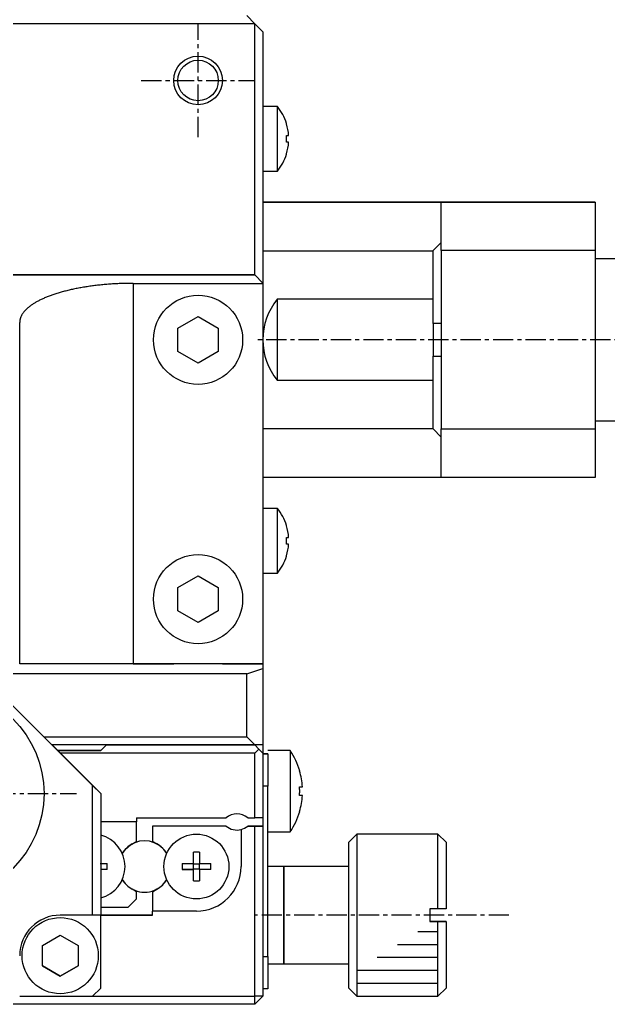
# Model space of a CAD drawing. Extents: x 32 to 301, y 48 to 360.
# Drawn here: x 90.8 to 127.1, y 237.4 to 298.1 of the extents above; entities that cross this region are included whole.
import ezdxf

# ---------------------------------------------------------------- set-up
doc = ezdxf.new("R2010")
doc.units = 0
doc.linetypes.add('CENTER', pattern=[2, 1.25, -0.25, 0.25, -0.25])
doc.layers.get('0').update_dxf_attribs({"linetype": 'CONTINUOUS'})

msp = doc.modelspace()

# ---------------------------------------------------------------- linework, layer by layer
at = {"color": 7, "linetype": 'CONTINUOUS'}
for p, q in [((105.289, 297.882), (104.789, 298.382)), ((105.289, 297.882), (66.289, 297.883)), ((105.289, 282.382), (105.289, 297.882)), ((105.789, 297.382), (105.289, 297.882)), ((105.789, 297.382), (105.789, 281.882)), ((106.686, 292.782), (105.789, 292.782)), ((106.686, 288.782), (106.686, 292.782)), ((107.244, 291.711), (107.244, 291.732)), ((107.244, 290.582), (107.244, 290.982)), ((107.244, 290.982), (107.376, 290.982)), ((107.376, 290.582), (107.244, 290.582)), ((107.244, 289.832), (107.244, 289.854)), ((105.789, 288.782), (106.686, 288.782)), ((116.789, 286.882), (105.789, 286.882)), ((105.789, 286.882), (116.789, 286.882)), ((121.789, 286.882), (116.789, 286.882)), ((116.789, 286.882), (126.289, 286.882)), ((116.789, 283.882), (116.789, 286.882)), ((126.289, 286.882), (121.789, 286.882)), ((126.289, 286.882), (126.289, 283.882)), ((116.789, 284.382), (116.289, 283.882)), ((116.289, 283.859), (105.789, 283.86)), ((116.289, 279.382), (116.289, 283.882)), ((116.289, 283.132), (116.289, 283.882)), ((116.789, 283.882), (116.788, 272.882)), ((126.289, 283.882), (116.789, 283.882)), ((126.289, 283.882), (126.288, 272.882)), ((134.539, 283.382), (126.289, 283.382)), ((105.289, 282.382), (66.289, 282.383)), ((66.289, 282.383), (105.289, 282.382)), ((105.289, 282.382), (105.789, 281.882)), ((105.789, 281.882), (105.289, 282.382)), ((105.789, 281.882), (105.789, 281.866)), ((97.789, 281.866), (105.789, 281.866)), ((105.789, 281.866), (105.789, 279.882)), ((116.289, 280.882), (106.666, 280.882)), ((106.666, 280.882), (106.666, 275.882)), ((90.788, 258.383), (90.789, 279.456)), ((100.539, 279.105), (101.789, 279.826)), ((101.789, 279.826), (103.039, 279.105)), ((105.789, 279.882), (105.789, 279.682)), ((105.789, 279.682), (105.789, 277.082)), ((100.539, 277.661), (100.539, 279.105)), ((103.039, 279.105), (103.039, 277.661)), ((116.289, 279.382), (116.289, 278.339)), ((116.789, 279.382), (116.289, 279.382)), ((116.289, 278.339), (116.289, 277.382)), ((101.789, 276.94), (100.539, 277.661)), ((103.039, 277.661), (101.789, 276.94)), ((105.789, 277.082), (105.789, 276.882)), ((116.288, 272.882), (116.289, 277.382)), ((116.289, 277.382), (116.789, 277.382)), ((105.789, 276.882), (105.788, 273.982)), ((106.666, 275.882), (116.289, 275.882)), ((105.788, 273.982), (105.788, 271.382)), ((116.288, 272.882), (116.288, 273.632)), ((126.288, 273.382), (134.538, 273.382)), ((105.788, 272.905), (116.288, 272.905)), ((116.288, 272.882), (116.788, 272.382)), ((116.788, 272.882), (126.288, 272.882)), ((116.788, 269.882), (116.788, 272.882)), ((126.288, 272.882), (126.288, 269.882)), ((105.788, 271.382), (105.788, 258.382)), ((116.788, 269.882), (105.788, 269.882)), ((126.288, 269.882), (116.788, 269.882)), ((106.686, 267.982), (105.788, 267.982)), ((106.686, 263.982), (106.686, 267.982)), ((107.244, 266.911), (107.244, 266.932)), ((107.244, 265.782), (107.244, 266.182)), ((107.244, 266.182), (107.376, 266.182)), ((107.376, 265.782), (107.244, 265.782)), ((107.244, 265.032), (107.244, 265.054)), ((100.539, 263.105), (101.789, 263.826)), ((101.789, 263.826), (103.039, 263.105)), ((105.788, 263.982), (106.686, 263.982)), ((100.539, 261.661), (100.539, 263.105)), ((103.039, 263.105), (103.039, 261.661)), ((101.789, 260.94), (100.539, 261.661)), ((103.039, 261.661), (101.789, 260.94)), ((105.788, 258.382), (90.788, 258.383)), ((97.788, 258.382), (90.788, 258.383)), ((97.788, 258.382), (100.288, 258.382)), ((100.288, 258.382), (100.038, 258.382)), ((100.288, 258.382), (100.038, 258.382)), ((103.538, 258.382), (103.288, 258.382)), ((103.538, 258.382), (103.288, 258.382)), ((103.288, 258.382), (105.788, 258.382)), ((105.788, 258.382), (105.788, 258.107)), ((104.788, 257.763), (66.788, 257.764)), ((104.788, 257.763), (105.788, 258.107)), ((104.788, 253.882), (104.788, 257.763)), ((105.788, 258.107), (105.788, 253.382)), ((89.788, 256.383), (95.788, 250.382)), ((95.288, 250.882), (89.788, 256.383)), ((92.288, 253.883), (104.788, 253.882)), ((96.138, 253.382), (92.788, 253.383)), ((95.788, 253.032), (96.138, 253.382)), ((96.138, 253.382), (95.788, 253.032)), ((105.288, 253.382), (96.138, 253.382)), ((96.138, 253.382), (105.288, 253.382)), ((104.788, 253.882), (105.288, 253.382)), ((105.788, 253.382), (105.288, 253.382)), ((105.538, 253.132), (105.288, 253.382)), ((105.538, 253.132), (105.288, 253.382)), ((105.788, 253.382), (105.788, 252.882)), ((95.788, 253.032), (93.138, 253.033)), ((93.138, 253.033), (95.788, 253.032)), ((105.288, 252.882), (93.288, 252.883)), ((105.288, 252.882), (105.538, 253.132)), ((105.288, 248.882), (105.288, 252.882)), ((105.788, 252.882), (105.538, 253.132)), ((105.538, 253.132), (105.788, 252.882)), ((105.788, 252.882), (105.788, 248.882)), ((106.088, 252.832), (105.788, 252.832)), ((105.788, 252.832), (106.088, 252.832)), ((107.48, 253.032), (106.088, 253.032)), ((106.088, 252.832), (106.088, 250.832)), ((107.48, 253.032), (107.48, 248.032)), ((108.051, 251.791), (108.057, 251.794)), ((95.288, 242.882), (95.288, 250.882)), ((95.288, 250.882), (95.788, 250.382)), ((95.788, 250.382), (95.788, 242.882)), ((106.088, 240.332), (106.088, 250.832)), ((108.051, 250.792), (108.223, 250.792)), ((108.223, 250.272), (108.051, 250.272)), ((108.223, 250.272), (108.051, 250.272)), ((108.057, 249.27), (108.051, 249.274)), ((108.057, 249.27), (108.051, 249.274)), ((97.988, 248.632), (95.788, 248.632)), ((97.988, 248.882), (103.527, 248.882)), ((97.988, 248.882), (97.988, 248.632)), ((97.988, 247.433), (97.988, 248.632)), ((104.849, 248.882), (105.288, 248.882)), ((105.788, 248.882), (105.288, 248.882)), ((105.788, 248.882), (105.788, 248.382)), ((103.527, 248.382), (98.988, 248.382)), ((103.527, 248.382), (98.988, 248.382)), ((98.988, 248.382), (98.988, 247.433)), ((104.438, 248.164), (104.438, 245.882)), ((104.849, 248.382), (105.288, 248.382)), ((105.288, 248.382), (104.849, 248.382)), ((105.288, 237.882), (105.288, 248.382)), ((105.788, 248.382), (105.288, 248.382)), ((105.288, 248.382), (105.788, 248.382)), ((105.788, 248.382), (105.788, 237.882)), ((106.088, 248.032), (107.48, 248.032)), ((111.588, 247.882), (111.088, 247.382)), ((111.588, 247.882), (111.588, 242.882)), ((116.588, 247.882), (111.588, 247.882)), ((116.588, 243.282), (116.588, 247.882)), ((117.088, 247.382), (116.588, 247.882)), ((97.728, 247.283), (97.988, 247.433)), ((99.248, 247.283), (98.988, 247.433)), ((111.088, 242.882), (111.088, 247.382)), ((117.088, 247.382), (117.088, 243.282)), ((101.508, 246.062), (101.508, 246.769)), ((101.868, 246.769), (101.868, 246.062)), ((95.754, 246.062), (96.174, 246.062)), ((100.802, 246.062), (101.508, 246.062)), ((101.518, 246.052), (101.508, 246.062)), ((101.518, 245.713), (101.518, 246.052)), ((101.518, 246.052), (101.858, 246.052)), ((101.858, 246.052), (101.868, 246.062)), ((101.858, 246.052), (101.858, 245.713)), ((101.868, 246.062), (102.574, 246.062)), ((96.174, 245.702), (95.788, 245.702)), ((96.174, 245.702), (95.788, 245.702)), ((100.802, 245.702), (101.508, 245.702)), ((101.508, 245.702), (100.802, 245.702)), ((101.518, 245.713), (101.508, 245.702)), ((101.508, 244.996), (101.508, 245.702)), ((101.858, 245.713), (101.518, 245.713)), ((101.858, 245.713), (101.868, 245.702)), ((102.574, 245.702), (101.868, 245.702)), ((102.574, 245.702), (101.868, 245.702)), ((101.868, 245.702), (101.868, 244.996)), ((107.088, 245.882), (106.088, 245.882)), ((107.088, 239.882), (107.088, 245.882)), ((107.088, 245.882), (107.088, 242.882)), ((111.088, 245.882), (107.088, 245.882)), ((97.988, 244.332), (97.728, 244.482)), ((97.988, 244.332), (97.728, 244.482)), ((97.988, 243.882), (97.988, 244.332)), ((99.248, 244.482), (98.988, 244.332)), ((98.988, 244.332), (99.248, 244.482)), ((98.988, 244.332), (98.988, 243.132)), ((97.488, 243.382), (97.988, 243.882)), ((95.788, 243.382), (97.488, 243.382)), ((101.688, 243.132), (98.988, 243.132)), ((101.688, 243.132), (98.988, 243.132)), ((98.988, 242.882), (98.988, 243.132)), ((116.588, 243.282), (116.088, 243.282)), ((116.088, 243.282), (116.088, 242.482)), ((117.088, 243.282), (116.588, 243.282)), ((95.288, 242.882), (93.288, 242.883)), ((95.788, 242.882), (95.288, 242.882)), ((95.788, 242.882), (98.988, 242.882)), ((98.988, 242.882), (95.788, 242.882)), ((95.788, 238.382), (95.788, 242.882)), ((107.088, 242.882), (107.088, 239.882)), ((111.088, 238.382), (111.088, 242.882)), ((111.588, 242.882), (111.588, 237.882)), ((116.588, 242.482), (116.088, 242.482)), ((116.088, 242.482), (116.588, 242.482)), ((116.588, 242.482), (117.088, 242.482)), ((117.088, 242.482), (116.588, 242.482)), ((116.588, 237.882), (116.588, 242.482)), ((117.088, 242.482), (117.088, 238.382)), ((92.188, 241.018), (93.288, 241.653)), ((93.288, 241.653), (94.388, 241.018)), ((92.188, 239.747), (92.188, 241.018)), ((94.388, 241.018), (94.388, 239.747)), ((106.088, 240.332), (106.088, 238.332)), ((92.188, 239.747), (93.288, 239.112)), ((93.288, 239.112), (92.188, 239.747)), ((93.288, 239.112), (94.388, 239.747)), ((94.388, 239.747), (93.288, 239.112)), ((106.088, 239.882), (107.088, 239.882)), ((107.088, 239.882), (111.088, 239.882)), ((95.288, 237.882), (95.788, 238.382)), ((106.088, 238.332), (105.788, 238.332)), ((111.088, 238.382), (111.588, 237.882)), ((116.588, 237.882), (117.088, 238.382)), ((90.788, 237.883), (95.288, 237.882)), ((95.288, 237.882), (105.288, 237.882)), ((105.288, 237.382), (105.788, 237.882)), ((105.288, 237.382), (105.288, 237.882)), ((105.788, 237.882), (105.288, 237.882)), ((111.588, 237.882), (116.588, 237.882)), ((105.288, 237.382), (66.288, 237.383))]:
    msp.add_line(p, q, dxfattribs=at)
at = {"color": 1, "linetype": 'CENTER'}
for p, q in [((101.789, 290.882), (101.789, 297.882)), ((98.289, 294.382), (105.289, 294.382)), ((167.234, 278.381), (105.289, 278.382)), ((77.288, 250.383), (94.288, 250.383)), ((120.964, 242.882), (105.288, 242.882))]:
    msp.add_line(p, q, dxfattribs=at)
at = {"color": 3, "linetype": 'CONTINUOUS'}
for p, q in [((97.789, 281.866), (97.788, 258.382)), ((106.088, 250.832), (105.788, 250.832)), ((115.338, 241.882), (116.588, 241.882)), ((114.088, 241.082), (116.588, 241.082)), ((105.788, 240.332), (106.088, 240.332)), ((112.838, 240.282), (116.588, 240.282)), ((111.588, 239.482), (116.588, 239.482)), ((111.588, 238.682), (116.588, 238.682))]:
    msp.add_line(p, q, dxfattribs=at)
at = {"color": 7, "linetype": 'CONTINUOUS'}
for points in [[(97.789, 281.866, 0), (97.703, 281.866, 0), (97.617, 281.865, 0), (97.531, 281.864, 0), (97.445, 281.863, 0), (97.359, 281.861, 0), (97.274, 281.859, 0), (97.188, 281.857, 0), (97.103, 281.854, 0), (97.017, 281.851, 0), (96.932, 281.848, 0), (96.847, 281.844, 0), (96.761, 281.84, 0), (96.677, 281.835, 0), (96.592, 281.83, 0), (96.507, 281.825, 0), (96.423, 281.82, 0), (96.339, 281.814, 0), (96.255, 281.807, 0), (96.171, 281.801, 0), (96.088, 281.794, 0), (96.005, 281.786, 0), (95.922, 281.779, 0), (95.839, 281.771, 0), (95.757, 281.762, 0), (95.675, 281.753, 0), (95.593, 281.744, 0), (95.511, 281.735, 0), (95.43, 281.725, 0), (95.35, 281.715, 0), (95.269, 281.704, 0), (95.189, 281.694, 0), (95.11, 281.683, 0), (95.031, 281.671, 0), (94.952, 281.659, 0), (94.874, 281.647, 0), (94.796, 281.635, 0), (94.718, 281.622, 0), (94.641, 281.609, 0), (94.565, 281.595, 0), (94.489, 281.581, 0), (94.413, 281.567, 0), (94.338, 281.553, 0), (94.264, 281.538, 0), (94.19, 281.523, 0), (94.116, 281.508, 0), (94.044, 281.492, 0), (93.971, 281.476, 0), (93.9, 281.46, 0), (93.829, 281.443, 0), (93.758, 281.426, 0), (93.688, 281.409, 0), (93.619, 281.392, 0), (93.55, 281.374, 0), (93.482, 281.356, 0), (93.415, 281.338, 0), (93.348, 281.319, 0), (93.282, 281.3, 0), (93.216, 281.281, 0), (93.152, 281.261, 0), (93.088, 281.242, 0), (93.024, 281.222, 0), (92.962, 281.201, 0), (92.9, 281.181, 0), (92.839, 281.16, 0), (92.778, 281.139, 0), (92.719, 281.118, 0), (92.66, 281.096, 0), (92.602, 281.074, 0), (92.545, 281.052, 0), (92.488, 281.03, 0), (92.432, 281.008, 0), (92.377, 280.985, 0), (92.323, 280.962, 0), (92.27, 280.939, 0), (92.218, 280.915, 0), (92.166, 280.892, 0), (92.115, 280.868, 0), (92.066, 280.844, 0), (92.016, 280.819, 0), (91.968, 280.795, 0), (91.921, 280.77, 0), (91.875, 280.745, 0), (91.829, 280.72, 0), (91.784, 280.695, 0), (91.741, 280.669, 0), (91.698, 280.644, 0), (91.656, 280.618, 0), (91.615, 280.592, 0), (91.575, 280.566, 0), (91.536, 280.539, 0), (91.498, 280.513, 0), (91.461, 280.486, 0), (91.424, 280.459, 0), (91.389, 280.433, 0), (91.355, 280.405, 0), (91.321, 280.378, 0), (91.289, 280.351, 0), (91.258, 280.323, 0), (91.227, 280.296, 0), (91.198, 280.268, 0), (91.169, 280.24, 0), (91.142, 280.212, 0), (91.115, 280.184, 0), (91.09, 280.155, 0), (91.066, 280.127, 0), (91.042, 280.099, 0), (91.02, 280.07, 0), (90.998, 280.041, 0), (90.978, 280.013, 0), (90.959, 279.984, 0), (90.94, 279.955, 0), (90.923, 279.926, 0), (90.907, 279.897, 0), (90.892, 279.868, 0), (90.877, 279.839, 0), (90.864, 279.809, 0), (90.852, 279.78, 0), (90.841, 279.751, 0), (90.831, 279.721, 0), (90.822, 279.692, 0), (90.814, 279.663, 0), (90.808, 279.633, 0), (90.802, 279.604, 0), (90.797, 279.574, 0), (90.793, 279.544, 0), (90.791, 279.515, 0), (90.789, 279.485, 0), (90.789, 279.456, 0)], [(108.051, 250.272, 0), (108.051, 250.276, 0), (108.051, 250.28, 0), (108.051, 250.284, 0), (108.051, 250.288, 0), (108.052, 250.293, 0), (108.052, 250.297, 0), (108.052, 250.301, 0), (108.052, 250.305, 0), (108.052, 250.309, 0), (108.053, 250.313, 0), (108.053, 250.317, 0), (108.053, 250.321, 0), (108.053, 250.325, 0), (108.053, 250.329, 0), (108.053, 250.333, 0), (108.054, 250.337, 0), (108.054, 250.341, 0), (108.054, 250.345, 0), (108.054, 250.349, 0), (108.054, 250.353, 0), (108.054, 250.357, 0), (108.054, 250.362, 0), (108.055, 250.366, 0), (108.055, 250.37, 0), (108.055, 250.374, 0), (108.055, 250.378, 0), (108.055, 250.382, 0), (108.055, 250.386, 0), (108.055, 250.39, 0), (108.056, 250.394, 0), (108.056, 250.398, 0), (108.056, 250.402, 0), (108.056, 250.406, 0), (108.056, 250.41, 0), (108.056, 250.414, 0), (108.056, 250.418, 0), (108.056, 250.422, 0), (108.056, 250.427, 0), (108.056, 250.431, 0), (108.056, 250.435, 0), (108.057, 250.439, 0), (108.057, 250.443, 0), (108.057, 250.447, 0), (108.057, 250.451, 0), (108.057, 250.455, 0), (108.057, 250.459, 0), (108.057, 250.463, 0), (108.057, 250.467, 0), (108.057, 250.471, 0), (108.057, 250.475, 0), (108.057, 250.479, 0), (108.057, 250.483, 0), (108.057, 250.488, 0), (108.057, 250.492, 0), (108.057, 250.496, 0), (108.057, 250.5, 0), (108.057, 250.504, 0), (108.057, 250.508, 0), (108.057, 250.512, 0), (108.057, 250.516, 0), (108.057, 250.52, 0), (108.057, 250.524, 0), (108.057, 250.528, 0), (108.057, 250.532, 0), (108.057, 250.536, 0), (108.057, 250.54, 0), (108.057, 250.544, 0), (108.057, 250.548, 0), (108.057, 250.553, 0), (108.057, 250.557, 0), (108.057, 250.561, 0), (108.057, 250.565, 0), (108.057, 250.569, 0), (108.057, 250.573, 0), (108.057, 250.577, 0), (108.057, 250.581, 0), (108.057, 250.585, 0), (108.057, 250.589, 0), (108.057, 250.593, 0), (108.057, 250.597, 0), (108.057, 250.601, 0), (108.057, 250.605, 0), (108.057, 250.609, 0), (108.057, 250.614, 0), (108.057, 250.618, 0), (108.057, 250.622, 0), (108.057, 250.626, 0), (108.056, 250.63, 0), (108.056, 250.634, 0), (108.056, 250.638, 0), (108.056, 250.642, 0), (108.056, 250.646, 0), (108.056, 250.65, 0), (108.056, 250.654, 0), (108.056, 250.658, 0), (108.056, 250.662, 0), (108.056, 250.666, 0), (108.056, 250.67, 0), (108.055, 250.674, 0), (108.055, 250.679, 0), (108.055, 250.683, 0), (108.055, 250.687, 0), (108.055, 250.691, 0), (108.055, 250.695, 0), (108.055, 250.699, 0), (108.055, 250.703, 0), (108.054, 250.707, 0), (108.054, 250.711, 0), (108.054, 250.715, 0), (108.054, 250.719, 0), (108.054, 250.723, 0), (108.054, 250.727, 0), (108.053, 250.731, 0), (108.053, 250.735, 0), (108.053, 250.739, 0), (108.053, 250.744, 0), (108.053, 250.748, 0), (108.053, 250.752, 0), (108.052, 250.756, 0), (108.052, 250.76, 0), (108.052, 250.764, 0), (108.052, 250.768, 0), (108.052, 250.772, 0), (108.051, 250.776, 0), (108.051, 250.78, 0), (108.051, 250.784, 0), (108.051, 250.788, 0), (108.051, 250.792, 0)], [(101.868, 246.769, 0), (101.865, 246.769, 0), (101.862, 246.769, 0), (101.86, 246.769, 0), (101.857, 246.769, 0), (101.854, 246.769, 0), (101.851, 246.769, 0), (101.848, 246.769, 0), (101.845, 246.769, 0), (101.843, 246.769, 0), (101.84, 246.769, 0), (101.837, 246.769, 0), (101.834, 246.769, 0), (101.831, 246.77, 0), (101.829, 246.77, 0), (101.826, 246.77, 0), (101.823, 246.77, 0), (101.82, 246.77, 0), (101.817, 246.77, 0), (101.815, 246.77, 0), (101.812, 246.77, 0), (101.809, 246.77, 0), (101.806, 246.77, 0), (101.803, 246.77, 0), (101.8, 246.77, 0), (101.798, 246.77, 0), (101.795, 246.77, 0), (101.792, 246.77, 0), (101.789, 246.77, 0), (101.786, 246.77, 0), (101.784, 246.77, 0), (101.781, 246.77, 0), (101.778, 246.77, 0), (101.775, 246.77, 0), (101.772, 246.77, 0), (101.77, 246.771, 0), (101.767, 246.771, 0), (101.764, 246.771, 0), (101.761, 246.771, 0), (101.758, 246.771, 0), (101.755, 246.771, 0), (101.753, 246.771, 0), (101.75, 246.771, 0), (101.747, 246.771, 0), (101.744, 246.771, 0), (101.741, 246.771, 0), (101.739, 246.771, 0), (101.736, 246.771, 0), (101.733, 246.771, 0), (101.73, 246.771, 0), (101.727, 246.771, 0), (101.725, 246.771, 0), (101.722, 246.771, 0), (101.719, 246.771, 0), (101.716, 246.771, 0), (101.713, 246.771, 0), (101.71, 246.771, 0), (101.708, 246.771, 0), (101.705, 246.771, 0), (101.702, 246.771, 0), (101.699, 246.771, 0), (101.696, 246.771, 0), (101.694, 246.771, 0), (101.691, 246.771, 0), (101.688, 246.771, 0), (101.685, 246.771, 0), (101.682, 246.771, 0), (101.68, 246.771, 0), (101.677, 246.771, 0), (101.674, 246.771, 0), (101.671, 246.771, 0), (101.668, 246.771, 0), (101.665, 246.771, 0), (101.663, 246.771, 0), (101.66, 246.771, 0), (101.657, 246.771, 0), (101.654, 246.771, 0), (101.651, 246.771, 0), (101.649, 246.771, 0), (101.646, 246.771, 0), (101.643, 246.771, 0), (101.64, 246.771, 0), (101.637, 246.771, 0), (101.634, 246.771, 0), (101.632, 246.771, 0), (101.629, 246.771, 0), (101.626, 246.771, 0), (101.623, 246.771, 0), (101.62, 246.771, 0), (101.618, 246.771, 0), (101.615, 246.771, 0), (101.612, 246.771, 0), (101.609, 246.771, 0), (101.606, 246.771, 0), (101.604, 246.77, 0), (101.601, 246.77, 0), (101.598, 246.77, 0), (101.595, 246.77, 0), (101.592, 246.77, 0), (101.589, 246.77, 0), (101.587, 246.77, 0), (101.584, 246.77, 0), (101.581, 246.77, 0), (101.578, 246.77, 0), (101.575, 246.77, 0), (101.573, 246.77, 0), (101.57, 246.77, 0), (101.567, 246.77, 0), (101.564, 246.77, 0), (101.561, 246.77, 0), (101.559, 246.77, 0), (101.556, 246.77, 0), (101.553, 246.77, 0), (101.55, 246.77, 0), (101.547, 246.77, 0), (101.544, 246.77, 0), (101.542, 246.769, 0), (101.539, 246.769, 0), (101.536, 246.769, 0), (101.533, 246.769, 0), (101.53, 246.769, 0), (101.528, 246.769, 0), (101.525, 246.769, 0), (101.522, 246.769, 0), (101.519, 246.769, 0), (101.516, 246.769, 0), (101.514, 246.769, 0), (101.511, 246.769, 0), (101.508, 246.769, 0)], [(96.174, 245.702, 0), (96.174, 245.705, 0), (96.174, 245.708, 0), (96.174, 245.711, 0), (96.175, 245.714, 0), (96.175, 245.717, 0), (96.175, 245.719, 0), (96.175, 245.722, 0), (96.175, 245.725, 0), (96.175, 245.728, 0), (96.175, 245.731, 0), (96.175, 245.733, 0), (96.175, 245.736, 0), (96.175, 245.739, 0), (96.175, 245.742, 0), (96.175, 245.745, 0), (96.175, 245.747, 0), (96.175, 245.75, 0), (96.175, 245.753, 0), (96.175, 245.756, 0), (96.176, 245.759, 0), (96.176, 245.761, 0), (96.176, 245.764, 0), (96.176, 245.767, 0), (96.176, 245.77, 0), (96.176, 245.773, 0), (96.176, 245.776, 0), (96.176, 245.778, 0), (96.176, 245.781, 0), (96.176, 245.784, 0), (96.176, 245.787, 0), (96.176, 245.79, 0), (96.176, 245.792, 0), (96.176, 245.795, 0), (96.176, 245.798, 0), (96.176, 245.801, 0), (96.176, 245.804, 0), (96.176, 245.806, 0), (96.176, 245.809, 0), (96.176, 245.812, 0), (96.176, 245.815, 0), (96.176, 245.818, 0), (96.176, 245.821, 0), (96.176, 245.823, 0), (96.176, 245.826, 0), (96.176, 245.829, 0), (96.176, 245.832, 0), (96.176, 245.835, 0), (96.176, 245.837, 0), (96.176, 245.84, 0), (96.176, 245.843, 0), (96.177, 245.846, 0), (96.177, 245.849, 0), (96.177, 245.852, 0), (96.177, 245.854, 0), (96.177, 245.857, 0), (96.177, 245.86, 0), (96.177, 245.863, 0), (96.177, 245.866, 0), (96.177, 245.868, 0), (96.177, 245.871, 0), (96.177, 245.874, 0), (96.177, 245.877, 0), (96.177, 245.88, 0), (96.177, 245.882, 0), (96.177, 245.885, 0), (96.177, 245.888, 0), (96.177, 245.891, 0), (96.177, 245.894, 0), (96.177, 245.897, 0), (96.177, 245.899, 0), (96.177, 245.902, 0), (96.177, 245.905, 0), (96.177, 245.908, 0), (96.177, 245.911, 0), (96.177, 245.913, 0), (96.177, 245.916, 0), (96.177, 245.919, 0), (96.176, 245.922, 0), (96.176, 245.925, 0), (96.176, 245.927, 0), (96.176, 245.93, 0), (96.176, 245.933, 0), (96.176, 245.936, 0), (96.176, 245.939, 0), (96.176, 245.942, 0), (96.176, 245.944, 0), (96.176, 245.947, 0), (96.176, 245.95, 0), (96.176, 245.953, 0), (96.176, 245.956, 0), (96.176, 245.958, 0), (96.176, 245.961, 0), (96.176, 245.964, 0), (96.176, 245.967, 0), (96.176, 245.97, 0), (96.176, 245.972, 0), (96.176, 245.975, 0), (96.176, 245.978, 0), (96.176, 245.981, 0), (96.176, 245.984, 0), (96.176, 245.987, 0), (96.176, 245.989, 0), (96.176, 245.992, 0), (96.176, 245.995, 0), (96.176, 245.998, 0), (96.176, 246.001, 0), (96.176, 246.003, 0), (96.176, 246.006, 0), (96.175, 246.009, 0), (96.175, 246.012, 0), (96.175, 246.015, 0), (96.175, 246.017, 0), (96.175, 246.02, 0), (96.175, 246.023, 0), (96.175, 246.026, 0), (96.175, 246.029, 0), (96.175, 246.032, 0), (96.175, 246.034, 0), (96.175, 246.037, 0), (96.175, 246.04, 0), (96.175, 246.043, 0), (96.175, 246.046, 0), (96.175, 246.048, 0), (96.175, 246.051, 0), (96.174, 246.054, 0), (96.174, 246.057, 0), (96.174, 246.06, 0), (96.174, 246.062, 0)], [(100.802, 246.062, 0), (100.802, 246.06, 0), (100.801, 246.057, 0), (100.801, 246.054, 0), (100.801, 246.051, 0), (100.801, 246.048, 0), (100.801, 246.046, 0), (100.801, 246.043, 0), (100.801, 246.04, 0), (100.801, 246.037, 0), (100.801, 246.034, 0), (100.801, 246.031, 0), (100.801, 246.029, 0), (100.801, 246.026, 0), (100.801, 246.023, 0), (100.801, 246.02, 0), (100.801, 246.017, 0), (100.801, 246.015, 0), (100.8, 246.012, 0), (100.8, 246.009, 0), (100.8, 246.006, 0), (100.8, 246.003, 0), (100.8, 246.001, 0), (100.8, 245.998, 0), (100.8, 245.995, 0), (100.8, 245.992, 0), (100.8, 245.989, 0), (100.8, 245.986, 0), (100.8, 245.984, 0), (100.8, 245.981, 0), (100.8, 245.978, 0), (100.8, 245.975, 0), (100.8, 245.972, 0), (100.8, 245.97, 0), (100.8, 245.967, 0), (100.8, 245.964, 0), (100.8, 245.961, 0), (100.8, 245.958, 0), (100.8, 245.956, 0), (100.8, 245.953, 0), (100.8, 245.95, 0), (100.8, 245.947, 0), (100.8, 245.944, 0), (100.8, 245.941, 0), (100.8, 245.939, 0), (100.8, 245.936, 0), (100.799, 245.933, 0), (100.799, 245.93, 0), (100.799, 245.927, 0), (100.799, 245.925, 0), (100.799, 245.922, 0), (100.799, 245.919, 0), (100.799, 245.916, 0), (100.799, 245.913, 0), (100.799, 245.911, 0), (100.799, 245.908, 0), (100.799, 245.905, 0), (100.799, 245.902, 0), (100.799, 245.899, 0), (100.799, 245.896, 0), (100.799, 245.894, 0), (100.799, 245.891, 0), (100.799, 245.888, 0), (100.799, 245.885, 0), (100.799, 245.882, 0), (100.799, 245.88, 0), (100.799, 245.877, 0), (100.799, 245.874, 0), (100.799, 245.871, 0), (100.799, 245.868, 0), (100.799, 245.865, 0), (100.799, 245.863, 0), (100.799, 245.86, 0), (100.799, 245.857, 0), (100.799, 245.854, 0), (100.799, 245.851, 0), (100.799, 245.849, 0), (100.799, 245.846, 0), (100.799, 245.843, 0), (100.799, 245.84, 0), (100.799, 245.837, 0), (100.799, 245.835, 0), (100.799, 245.832, 0), (100.8, 245.829, 0), (100.8, 245.826, 0), (100.8, 245.823, 0), (100.8, 245.82, 0), (100.8, 245.818, 0), (100.8, 245.815, 0), (100.8, 245.812, 0), (100.8, 245.809, 0), (100.8, 245.806, 0), (100.8, 245.804, 0), (100.8, 245.801, 0), (100.8, 245.798, 0), (100.8, 245.795, 0), (100.8, 245.792, 0), (100.8, 245.79, 0), (100.8, 245.787, 0), (100.8, 245.784, 0), (100.8, 245.781, 0), (100.8, 245.778, 0), (100.8, 245.775, 0), (100.8, 245.773, 0), (100.8, 245.77, 0), (100.8, 245.767, 0), (100.8, 245.764, 0), (100.8, 245.761, 0), (100.8, 245.759, 0), (100.8, 245.756, 0), (100.8, 245.753, 0), (100.801, 245.75, 0), (100.801, 245.747, 0), (100.801, 245.745, 0), (100.801, 245.742, 0), (100.801, 245.739, 0), (100.801, 245.736, 0), (100.801, 245.733, 0), (100.801, 245.73, 0), (100.801, 245.728, 0), (100.801, 245.725, 0), (100.801, 245.722, 0), (100.801, 245.719, 0), (100.801, 245.716, 0), (100.801, 245.714, 0), (100.801, 245.711, 0), (100.801, 245.708, 0), (100.801, 245.705, 0), (100.802, 245.702, 0)], [(102.574, 245.702, 0), (102.574, 245.705, 0), (102.574, 245.708, 0), (102.574, 245.711, 0), (102.575, 245.714, 0), (102.575, 245.716, 0), (102.575, 245.719, 0), (102.575, 245.722, 0), (102.575, 245.725, 0), (102.575, 245.728, 0), (102.575, 245.73, 0), (102.575, 245.733, 0), (102.575, 245.736, 0), (102.575, 245.739, 0), (102.575, 245.742, 0), (102.575, 245.744, 0), (102.575, 245.747, 0), (102.575, 245.75, 0), (102.575, 245.753, 0), (102.575, 245.756, 0), (102.575, 245.759, 0), (102.576, 245.761, 0), (102.576, 245.764, 0), (102.576, 245.767, 0), (102.576, 245.77, 0), (102.576, 245.773, 0), (102.576, 245.775, 0), (102.576, 245.778, 0), (102.576, 245.781, 0), (102.576, 245.784, 0), (102.576, 245.787, 0), (102.576, 245.789, 0), (102.576, 245.792, 0), (102.576, 245.795, 0), (102.576, 245.798, 0), (102.576, 245.801, 0), (102.576, 245.804, 0), (102.576, 245.806, 0), (102.576, 245.809, 0), (102.576, 245.812, 0), (102.576, 245.815, 0), (102.576, 245.818, 0), (102.576, 245.82, 0), (102.576, 245.823, 0), (102.576, 245.826, 0), (102.576, 245.829, 0), (102.576, 245.832, 0), (102.576, 245.835, 0), (102.576, 245.837, 0), (102.576, 245.84, 0), (102.576, 245.843, 0), (102.576, 245.846, 0), (102.576, 245.849, 0), (102.576, 245.851, 0), (102.576, 245.854, 0), (102.577, 245.857, 0), (102.577, 245.86, 0), (102.577, 245.863, 0), (102.577, 245.865, 0), (102.577, 245.868, 0), (102.577, 245.871, 0), (102.577, 245.874, 0), (102.577, 245.877, 0), (102.577, 245.88, 0), (102.577, 245.882, 0), (102.577, 245.885, 0), (102.577, 245.888, 0), (102.577, 245.891, 0), (102.577, 245.894, 0), (102.577, 245.896, 0), (102.577, 245.899, 0), (102.577, 245.902, 0), (102.577, 245.905, 0), (102.577, 245.908, 0), (102.576, 245.91, 0), (102.576, 245.913, 0), (102.576, 245.916, 0), (102.576, 245.919, 0), (102.576, 245.922, 0), (102.576, 245.925, 0), (102.576, 245.927, 0), (102.576, 245.93, 0), (102.576, 245.933, 0), (102.576, 245.936, 0), (102.576, 245.939, 0), (102.576, 245.941, 0), (102.576, 245.944, 0), (102.576, 245.947, 0), (102.576, 245.95, 0), (102.576, 245.953, 0), (102.576, 245.955, 0), (102.576, 245.958, 0), (102.576, 245.961, 0), (102.576, 245.964, 0), (102.576, 245.967, 0), (102.576, 245.97, 0), (102.576, 245.972, 0), (102.576, 245.975, 0), (102.576, 245.978, 0), (102.576, 245.981, 0), (102.576, 245.984, 0), (102.576, 245.986, 0), (102.576, 245.989, 0), (102.576, 245.992, 0), (102.576, 245.995, 0), (102.576, 245.998, 0), (102.576, 246.001, 0), (102.576, 246.003, 0), (102.575, 246.006, 0), (102.575, 246.009, 0), (102.575, 246.012, 0), (102.575, 246.015, 0), (102.575, 246.017, 0), (102.575, 246.02, 0), (102.575, 246.023, 0), (102.575, 246.026, 0), (102.575, 246.029, 0), (102.575, 246.031, 0), (102.575, 246.034, 0), (102.575, 246.037, 0), (102.575, 246.04, 0), (102.575, 246.043, 0), (102.575, 246.045, 0), (102.575, 246.048, 0), (102.575, 246.051, 0), (102.575, 246.054, 0), (102.574, 246.057, 0), (102.574, 246.06, 0), (102.574, 246.062, 0)], [(101.508, 244.996, 0), (101.511, 244.996, 0), (101.514, 244.996, 0), (101.516, 244.996, 0), (101.519, 244.996, 0), (101.522, 244.996, 0), (101.525, 244.996, 0), (101.528, 244.996, 0), (101.53, 244.995, 0), (101.533, 244.995, 0), (101.536, 244.995, 0), (101.539, 244.995, 0), (101.542, 244.995, 0), (101.544, 244.995, 0), (101.547, 244.995, 0), (101.55, 244.995, 0), (101.553, 244.995, 0), (101.556, 244.995, 0), (101.559, 244.995, 0), (101.561, 244.995, 0), (101.564, 244.995, 0), (101.567, 244.995, 0), (101.57, 244.995, 0), (101.573, 244.995, 0), (101.575, 244.995, 0), (101.578, 244.995, 0), (101.581, 244.995, 0), (101.584, 244.994, 0), (101.587, 244.994, 0), (101.589, 244.994, 0), (101.592, 244.994, 0), (101.595, 244.994, 0), (101.598, 244.994, 0), (101.601, 244.994, 0), (101.604, 244.994, 0), (101.606, 244.994, 0), (101.609, 244.994, 0), (101.612, 244.994, 0), (101.615, 244.994, 0), (101.618, 244.994, 0), (101.62, 244.994, 0), (101.623, 244.994, 0), (101.626, 244.994, 0), (101.629, 244.994, 0), (101.632, 244.994, 0), (101.634, 244.994, 0), (101.637, 244.994, 0), (101.64, 244.994, 0), (101.643, 244.994, 0), (101.646, 244.994, 0), (101.649, 244.994, 0), (101.651, 244.994, 0), (101.654, 244.994, 0), (101.657, 244.994, 0), (101.66, 244.994, 0), (101.663, 244.994, 0), (101.665, 244.994, 0), (101.668, 244.994, 0), (101.671, 244.994, 0), (101.674, 244.994, 0), (101.677, 244.994, 0), (101.679, 244.994, 0), (101.682, 244.994, 0), (101.685, 244.994, 0), (101.688, 244.994, 0), (101.691, 244.994, 0), (101.694, 244.994, 0), (101.696, 244.994, 0), (101.699, 244.994, 0), (101.702, 244.994, 0), (101.705, 244.994, 0), (101.708, 244.994, 0), (101.71, 244.994, 0), (101.713, 244.994, 0), (101.716, 244.994, 0), (101.719, 244.994, 0), (101.722, 244.994, 0), (101.724, 244.994, 0), (101.727, 244.994, 0), (101.73, 244.994, 0), (101.733, 244.994, 0), (101.736, 244.994, 0), (101.739, 244.994, 0), (101.741, 244.994, 0), (101.744, 244.994, 0), (101.747, 244.994, 0), (101.75, 244.994, 0), (101.753, 244.994, 0), (101.755, 244.994, 0), (101.758, 244.994, 0), (101.761, 244.994, 0), (101.764, 244.994, 0), (101.767, 244.994, 0), (101.77, 244.994, 0), (101.772, 244.994, 0), (101.775, 244.994, 0), (101.778, 244.994, 0), (101.781, 244.994, 0), (101.784, 244.994, 0), (101.786, 244.994, 0), (101.789, 244.994, 0), (101.792, 244.994, 0), (101.795, 244.995, 0), (101.798, 244.995, 0), (101.8, 244.995, 0), (101.803, 244.995, 0), (101.806, 244.995, 0), (101.809, 244.995, 0), (101.812, 244.995, 0), (101.815, 244.995, 0), (101.817, 244.995, 0), (101.82, 244.995, 0), (101.823, 244.995, 0), (101.826, 244.995, 0), (101.829, 244.995, 0), (101.831, 244.995, 0), (101.834, 244.995, 0), (101.837, 244.995, 0), (101.84, 244.995, 0), (101.843, 244.995, 0), (101.845, 244.995, 0), (101.848, 244.996, 0), (101.851, 244.996, 0), (101.854, 244.996, 0), (101.857, 244.996, 0), (101.859, 244.996, 0), (101.862, 244.996, 0), (101.865, 244.996, 0), (101.868, 244.996, 0)]]:
    msp.add_polyline3d(points, dxfattribs=at)
at = {"color": 3, "linetype": 'CONTINUOUS'}
msp.add_circle((101.789, 294.382), 1.5, dxfattribs=at)
at = {"color": 7, "linetype": 'CONTINUOUS'}
for centre, radius in [((101.789, 294.382), 1.25), ((101.789, 278.383), 2.75), ((101.789, 262.383), 2.75), ((85.788, 250.383), 6.5), ((101.688, 245.882), 2), ((93.288, 240.383), 2.35)]:
    msp.add_circle(centre, radius, dxfattribs=at)
for centre, radius, start, end in [((104.188, 290.782), 3.2, 17.26892, 38.6811), ((104.188, 290.782), 3.194, 3.58926, 16.90417), ((104.188, 290.782), 3.194, 343.09365, 356.40856), ((104.188, 290.782), 3.2, 321.31672, 342.72891), ((109.789, 278.382), 4, 141.31672, 179.99891), ((109.789, 278.382), 4, 179.99891, 218.6811), ((104.188, 265.982), 3.2, 17.26892, 38.6811), ((104.188, 265.982), 3.194, 3.58926, 16.90417), ((104.188, 265.982), 3.194, 343.09365, 356.40856), ((104.188, 265.982), 3.2, 321.31672, 342.72891), ((103.738, 250.532), 4.5, 16.28475, 33.7479), ((103.738, 250.532), 4.492, 3.31673, 16.26834), ((103.738, 250.532), 4.492, 343.72948, 356.68109), ((104.188, 248.132), 1, 48.58929, 131.40853), ((103.738, 250.532), 4.5, 326.24992, 343.71307), ((104.188, 249.132), 1, 228.58929, 284.47642), ((104.188, 249.132), 1, 284.47642, 311.40853), ((95.288, 245.882), 2, 284.47642, 75.5214), ((98.603, 245.768), 1.75, 119.99891, 148.11738), ((98.488, 245.882), 1.587, 44.99916, 134.99916), ((98.373, 245.768), 1.75, 31.88044, 59.99891), ((98.488, 245.882), 1.587, 134.99916, 149.56565), ((98.488, 245.882), 1.587, 30.43209, 44.99916), ((101.688, 245.882), 2.75, 269.99891, 359.99891), ((98.603, 245.997), 1.75, 211.88044, 239.99891), ((98.488, 245.882), 1.587, 210.43217, 224.99866), ((98.373, 245.997), 1.75, 299.99891, 328.11738), ((98.488, 245.882), 1.587, 314.99866, 329.56573), ((98.488, 245.882), 1.587, 224.99866, 269.99891), ((98.488, 245.882), 1.587, 269.99891, 314.99866), ((93.288, 240.383), 2.5, 89.99891, 179.99891)]:
    msp.add_arc(centre, radius, start, end, dxfattribs=at)

doc.saveas('drawing.dxf')
